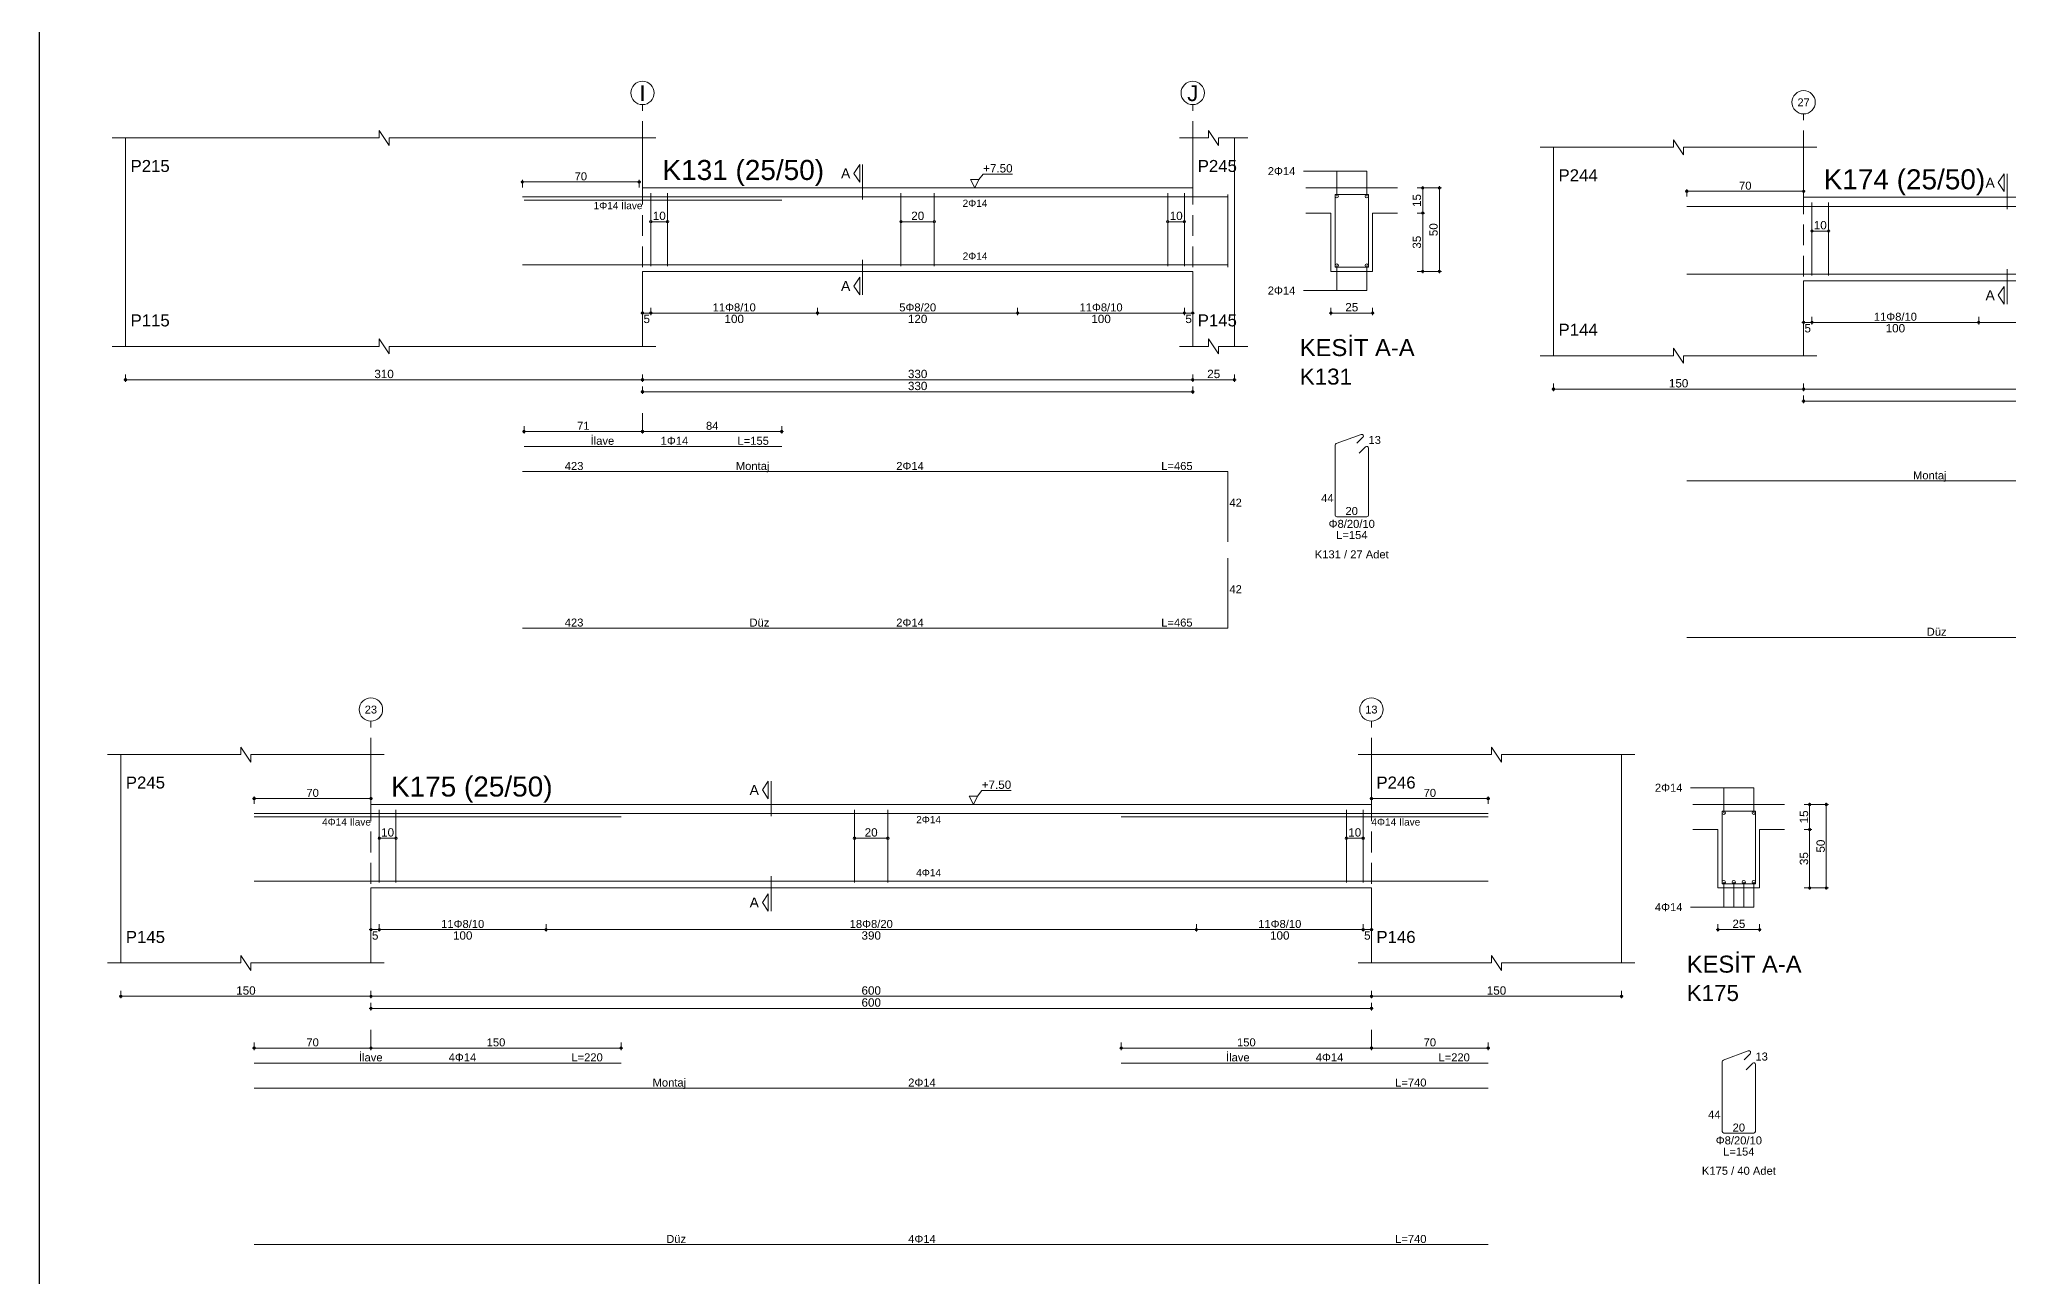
# Model space of a CAD drawing. Header units: millimetres. Extents: x 23801 to 80069, y 9628 to 14137.
# Drawn here: x 44412 to 46183, y 10768 to 11881 of the extents above; entities that cross this region are included whole.
import ezdxf

# ---------------------------------------------------------------- set-up
doc = ezdxf.new("R2010")
doc.units = ezdxf.units.MM
doc.linetypes.add('DASHDOT2', pattern=[12.7, 6.35, -3.175, 0, -3.175])
doc.linetypes.add('DASHED4', pattern=[18.75, 12.5, -6.25])
doc.layers.add('aks', color=251, linetype='DASHDOT2', lineweight=35)
for name, color, linetype in [('Donatı Topl. Uzun. Yazısı', 7, 'Continuous'), ('Donatı Uz. Yazısı', 7, 'Continuous'), ('Donatı Yazısı', 7, 'Continuous'), ('Donatı Çizgisi', 7, 'Continuous'), ('Kiriş', 7, 'Continuous'), ('Standart', 7, 'Continuous'), ('Ölçülendirme', 7, 'Continuous')]:
    doc.layers.add(name, color=color, linetype=linetype)
doc.styles.add('arial_1_18', font='arial.ttf', dxfattribs={"height": 0.2})

# ---------------------------------------------------------------- blocks, each defined once
blk = doc.blocks.new('IDE475Entity7405')
at = {"layer": 'aks', "color": 30, "linetype": 'DASHED4', "lineweight": 5}
for points in [[(15706.7, 2016.8), (15706.7, 2151.8)], [(16036.7, 2016.8), (16036.7, 2151.8)], [(15706.7, 1955.8), (15706.7, 1966.8)]]:
    blk.add_lwpolyline(points, dxfattribs=at)
at = {"layer": 'aks', "color": 1, "linetype": 'Continuous', "lineweight": 5}
for centre in [(15706.7, 2158.8), (16036.7, 2158.8)]:
    blk.add_circle(centre, 7, dxfattribs=at)
at = {"layer": 'Donatı Çizgisi', "color": 5, "linetype": 'Continuous', "lineweight": 5}
for points in [[(15634.7, 2096.4), (16057.7, 2096.4)], [(15635.7, 2094.4), (15790.2, 2094.4)], [(15711.7, 2055), (15711.7, 2098.6)], [(15721.7, 2055), (15721.7, 2098.6)], [(15861.7, 2055), (15861.7, 2098.6)], [(15881.7, 2055), (15881.7, 2098.6)], [(16021.7, 2055), (16021.7, 2098.6)], [(16031.7, 2055), (16031.7, 2098.6)], [(16057.7, 2054.4), (16057.7, 2097.8)], [(16122.1, 2054.3), (16122.1, 2097.9)], [(16122.1, 2097.9), (16142.1, 2097.9)], [(16142.1, 2054.3), (16142.1, 2097.9)], [(15634.7, 2055.8), (16057.7, 2055.8)], [(16122.1, 2054.3), (16142.1, 2054.3)], [(16122.7, 1948.5), (16137.7, 1954)], [(16135.2, 1948.7), (16138.8, 1952.3)], [(15635.7, 1946.8), (15790.2, 1946.8)], [(16122.1, 1905.7), (16122.1, 1947.6)], [(16136.6, 1942.8), (16140.3, 1946.6)], [(16142.1, 1905.7), (16142.1, 1945.8)], [(15634.7, 1931.7), (16057.7, 1931.7)], [(16057.7, 1889.7), (16057.7, 1931.7)], [(16123.1, 1904.7), (16141.1, 1904.7)], [(16057.7, 1837.8), (16057.7, 1879.8)], [(15634.7, 1837.8), (16057.7, 1837.8)]]:
    blk.add_lwpolyline(points, dxfattribs=at)
for centre in [(16123.1, 2096.9), (16141.1, 2096.9), (16123.1, 2055.3), (16141.1, 2055.3)]:
    blk.add_circle(centre, 1, dxfattribs=at)
for centre, start, end in [((16138.1, 1953), 315, 110), ((16123.1, 1947.6), 110, 180), ((16141.1, 1945.8), 0, 135), ((16123.1, 1905.7), 180, 270), ((16141.1, 1905.7), 270, 0)]:
    blk.add_arc(centre, 1.02, start, end, dxfattribs=at)
at = {"layer": 'Kiriş', "color": 1, "linetype": 'Continuous', "lineweight": 5}
for points in [[(15388.7, 2131.8), (15548.7, 2131.8)], [(15396.7, 2006.8), (15396.7, 2131.8)], [(15548.7, 2131.8), (15548.7, 2136.3)], [(15554.7, 2127.3), (15548.7, 2136.3)], [(15554.7, 2127.3), (15554.7, 2131.8)], [(15554.7, 2131.8), (15714.7, 2131.8)], [(15706.7, 2101.8), (15706.7, 2131.8)], [(16028.7, 2131.8), (16046.2, 2131.8)], [(16036.7, 2101.8), (16036.7, 2131.8)], [(16046.2, 2131.8), (16046.2, 2136.3)], [(16052.2, 2127.3), (16046.2, 2136.3)], [(16052.2, 2131.8), (16069.7, 2131.8)], [(16052.2, 2127.3), (16052.2, 2131.8)], [(16061.7, 2006.8), (16061.7, 2131.8)], [(15706.7, 2101.8), (16036.7, 2101.8)], [(16104.6, 2101.8), (16159.6, 2101.8)], [(16104.6, 2086.8), (16119.6, 2086.8)], [(16119.6, 2051.8), (16119.6, 2086.8)], [(16144.6, 2086.8), (16159.6, 2086.8)], [(16144.6, 2051.8), (16144.6, 2086.8)], [(15706.7, 2051.8), (16036.7, 2051.8)], [(15706.7, 2006.8), (15706.7, 2051.8)], [(16036.7, 2006.8), (16036.7, 2051.8)], [(16119.6, 2051.8), (16144.6, 2051.8)], [(15554.7, 2002.3), (15548.7, 2011.3)], [(15548.7, 2006.8), (15548.7, 2011.3)], [(16052.2, 2002.3), (16046.2, 2011.3)], [(16046.2, 2006.8), (16046.2, 2011.3)], [(15388.7, 2006.8), (15548.7, 2006.8)], [(15554.7, 2006.8), (15714.7, 2006.8)], [(15554.7, 2002.3), (15554.7, 2006.8)], [(16028.7, 2006.8), (16046.2, 2006.8)], [(16052.2, 2006.8), (16069.7, 2006.8)], [(16052.2, 2002.3), (16052.2, 2006.8)]]:
    blk.add_lwpolyline(points, dxfattribs=at)
at = {"layer": 'Ölçülendirme', "color": 1, "linetype": 'Continuous', "lineweight": 5}
for points in [[(15833.5, 2110.5), (15837, 2115.8)], [(15837, 2105.3), (15837, 2115.8)], [(15838.7, 2094.8), (15838.7, 2115.8)], [(15633.7, 2105.4), (15705.7, 2105.4)], [(15634.7, 2102.1), (15634.7, 2106.6)], [(15704.7, 2102.1), (15704.7, 2106.6)], [(15837, 2105.3), (15833.5, 2110.5)], [(15906, 2101.8), (15903.5, 2106.8)], [(15903.5, 2106.8), (15908.5, 2106.8)], [(15908.5, 2106.8), (15906, 2101.8)], [(15908.5, 2106.8), (15911, 2110.1)], [(15911, 2110.1), (15928.7, 2110.1)], [(16103.1, 2111.9), (16141.1, 2111.9)], [(16123.1, 2096.9), (16123.1, 2111.9)], [(16141.1, 2096.9), (16141.1, 2111.9)], [(16174.6, 2050.8), (16174.6, 2102.8)], [(16184.6, 2050.8), (16184.6, 2102.8)], [(15906, 2101.8), (15906, 2101.8)], [(16171.3, 2101.8), (16185.8, 2101.8)], [(15711.7, 2081.6), (15721.7, 2081.6)], [(15861.7, 2081.6), (15881.7, 2081.6)], [(16021.7, 2081.6), (16031.7, 2081.6)], [(16171.3, 2086.8), (16175.8, 2086.8)], [(15838.7, 2037.8), (15838.7, 2058.8)], [(16123.1, 2040.3), (16123.1, 2055.3)], [(16141.1, 2040.3), (16141.1, 2055.3)], [(15833.5, 2043), (15837, 2048.3)], [(15837, 2037.8), (15837, 2048.3)], [(16171.3, 2051.8), (16185.8, 2051.8)], [(15837, 2037.8), (15833.5, 2043)], [(16103.1, 2040.3), (16141.1, 2040.3)], [(15705.7, 2026.8), (16037.7, 2026.8)], [(15706.7, 2025.5), (15706.7, 2030)], [(15711.7, 2025.5), (15711.7, 2030)], [(15811.7, 2025.5), (15811.7, 2030)], [(15931.7, 2025.5), (15931.7, 2030)], [(16031.7, 2025.5), (16031.7, 2030)], [(16036.7, 2025.5), (16036.7, 2030)], [(16118.6, 2026.8), (16145.6, 2026.8)], [(16119.6, 2025.5), (16119.6, 2030)], [(16144.6, 2025.5), (16144.6, 2030)], [(15395.7, 1986.8), (16062.7, 1986.8)], [(15396.7, 1985.5), (15396.7, 1990)], [(15706.7, 1985.5), (15706.7, 1990)], [(16036.7, 1985.5), (16036.7, 1990)], [(16061.7, 1985.5), (16061.7, 1990)], [(15705.7, 1979.6), (16037.7, 1979.6)], [(15706.7, 1978.3), (15706.7, 1982.8)], [(16036.7, 1978.3), (16036.7, 1982.8)], [(15634.7, 1955.8), (15707.7, 1955.8)], [(15635.7, 1954.5), (15635.7, 1959)], [(15705.7, 1955.8), (15791.2, 1955.8)], [(15706.7, 1954.5), (15706.7, 1959)], [(15706.7, 1954.5), (15706.7, 1959)], [(15790.2, 1954.5), (15790.2, 1959)]]:
    blk.add_lwpolyline(points, dxfattribs=at)
for centre in [(15634.7, 2105.4), (15704.7, 2105.4), (16174.6, 2101.8), (16184.6, 2101.8), (15711.7, 2081.6), (15721.7, 2081.6), (15861.7, 2081.6), (15881.7, 2081.6), (16021.7, 2081.6), (16031.7, 2081.6), (16174.6, 2086.8), (16174.6, 2051.8), (16184.6, 2051.8), (15706.7, 2026.8), (15711.7, 2026.8), (15711.7, 2026.8), (15811.7, 2026.8), (15811.7, 2026.8), (15931.7, 2026.8), (15931.7, 2026.8), (16031.7, 2026.8), (16031.7, 2026.8), (16036.7, 2026.8), (16119.6, 2026.8), (16144.6, 2026.8), (15396.7, 1986.8), (15706.7, 1986.8), (15706.7, 1986.8), (16036.7, 1986.8), (16036.7, 1986.8), (16061.7, 1986.8), (15706.7, 1979.6), (16036.7, 1979.6), (15635.7, 1955.8), (15706.7, 1955.8), (15706.7, 1955.8), (15790.2, 1955.8)]:
    blk.add_circle(centre, 0.75, dxfattribs=at)
at = {"layer": 'aks', "color": 1, "linetype": 'Continuous', "lineweight": 5, "style": 'arial_1_18'}
for s, p in [('I', (15704.9, 2153.9)), ('J', (16033.4, 2153.9))]:
    blk.add_text(s, height=9.45, dxfattribs=at).set_placement(p)
at = {"layer": 'Donatı Topl. Uzun. Yazısı', "color": 1, "linetype": 'Continuous', "lineweight": 5, "style": 'arial_1_18'}
for s, p in [('L=155', (15763.7, 1947.8)), ('L=465', (16017.8, 1932.7)), ('L=154', (16122.7, 1891.3)), ('L=465', (16017.8, 1838.8))]:
    blk.add_text(s, height=4.8, dxfattribs=at).set_placement(p)
at = {"layer": 'Donatı Uz. Yazısı', "color": 1, "linetype": 'Continuous', "lineweight": 5, "style": 'arial_1_18'}
for s, p in [('13', (16142.1, 1948.3)), ('423', (15660.1, 1932.7)), ('42', (16058.7, 1910.7)), ('44', (16113.7, 1913.4)), ('20', (16128.3, 1905.7)), ('42', (16058.7, 1858.8)), ('423', (15660.1, 1838.8))]:
    blk.add_text(s, height=4.8, dxfattribs=at).set_placement(p)
at = {"layer": 'Donatı Yazısı', "color": 5, "linetype": 'Continuous', "lineweight": 5, "style": 'arial_1_18'}
for s, height, p in [('2Φ14', 4.8, (16081.7, 2109.5)), ('1Φ14 İlave', 4.32, (15677.4, 2089.1)), ('2Φ14', 4.8, (16081.7, 2037.9)), ('1Φ14', 4.8, (15717.6, 1947.8)), ('2Φ14', 4.8, (15858.9, 1932.7)), ('Φ8/20/10', 4.8, (16118.2, 1898)), ('K131 / 27 Adet', 4.8, (16109.9, 1879.7)), ('2Φ14', 4.8, (15858.9, 1838.8))]:
    blk.add_text(s, height=height, dxfattribs=at).set_placement(p)
for p in [(15898.7, 2090.5), (15898.7, 2058.8)]:
    blk.add_text('2Φ14', height=4.32, rotation=360, dxfattribs=at).set_placement(p)
at = {"layer": 'Donatı Yazısı', "color": 1, "linetype": 'Continuous', "lineweight": 5, "style": 'arial_1_18'}
for s, p in [('İlave', (15675.6, 1947.8)), ('Montaj', (15762.7, 1932.7)), ('Düz', (15770.9, 1838.8))]:
    blk.add_text(s, height=4.8, dxfattribs=at).set_placement(p)
at = {"layer": 'Kiriş', "color": 1, "linetype": 'Continuous', "lineweight": 5, "style": 'arial_1_18'}
for s, height, p in [('P215', 7.2, (15399.7, 2111.4)), ('K131 (25/50)', 12, (15718.7, 2106.6)), ('P245', 7.2, (16039.7, 2111.4)), ('P115', 7.2, (15399.7, 2018.8)), ('P145', 7.2, (16039.7, 2018.8)), ('KESİT A-A', 10.2, (16100.9, 2001)), ('K131', 9.6, (16100.9, 1983.9))]:
    blk.add_text(s, height=height, dxfattribs=at).set_placement(p)
at = {"layer": 'Ölçülendirme', "color": 1, "linetype": 'Continuous', "lineweight": 5, "style": 'arial_1_18'}
for s, height, p in [('+7.50', 5, (15911, 2111.1)), ('70', 4.8, (15666, 2106.4)), ('A', 5.95, (15825.8, 2107.6)), ('A', 5.95, (15825.8, 2040.1)), ('25', 5, (16128.2, 2027.8)), ('5', 5, (15707.3, 2020.8)), ('100', 5, (15755.9, 2020.8)), ('120', 5, (15865.9, 2020.8)), ('100', 5, (15975.9, 2020.8)), ('5', 5, (16032.3, 2020.8)), ('310', 5, (15545.9, 1987.8)), ('330', 5, (15865.9, 1987.8)), ('330', 5, (15865.9, 1980.6)), ('25', 5, (16045.4, 1987.8))]:
    blk.add_text(s, height=height, dxfattribs=at).set_placement(p)
for s, rotation, p in [('15', 90, (16173.6, 2090.4)), ('10', 360, (15712.9, 2082.6)), ('20', 360, (15867.9, 2082.6)), ('10', 360, (16022.9, 2082.6)), ('50', 90, (16183.6, 2072.9)), ('35', 90, (16173.6, 2065.4))]:
    blk.add_text(s, height=5, rotation=rotation, dxfattribs=at).set_placement(p)
at = {"layer": 'Ölçülendirme', "color": 5, "linetype": 'Continuous', "lineweight": 5, "style": 'arial_1_18'}
for s, p in [('11Φ8/10', (15748.8, 2027.8)), ('5Φ8/20', (15860.7, 2027.8)), ('11Φ8/10', (15968.8, 2027.8)), ('71', (15667.5, 1956.8)), ('84', (15744.8, 1956.8))]:
    blk.add_text(s, height=4.8, dxfattribs=at).set_placement(p)
blk = doc.blocks.new('IDE475Entity7436')
at = {"layer": 'aks', "color": 30, "linetype": 'DASHED4', "lineweight": 5}
for points in [[(16141.6, 1648.6), (16141.6, 1783.6)], [(16446.6, 1648.6), (16446.6, 1783.6)], [(16446.6, 1587.6), (16446.6, 1598.6)]]:
    blk.add_lwpolyline(points, dxfattribs=at)
at = {"layer": 'aks', "color": 1, "linetype": 'Continuous', "lineweight": 5}
for centre in [(16141.6, 1790.6), (16446.6, 1790.6)]:
    blk.add_circle(centre, 7, dxfattribs=at)
at = {"layer": 'Donatı Çizgisi', "color": 5, "linetype": 'Continuous', "lineweight": 5}
for points in [[(16071.6, 1728.2), (16516.6, 1728.2)], [(16146.6, 1686.8), (16146.6, 1730.4)], [(16156.6, 1686.8), (16156.6, 1730.4)], [(16284.1, 1686.8), (16284.1, 1730.4)], [(16304.1, 1686.8), (16304.1, 1730.4)], [(16370.8, 1726.2), (16516.1, 1726.2)], [(16431.6, 1686.8), (16431.6, 1730.4)], [(16441.6, 1686.8), (16441.6, 1730.4)], [(16656.9, 1686.1), (16656.9, 1729.7)], [(16656.9, 1729.7), (16676.9, 1729.7)], [(16676.9, 1686.1), (16676.9, 1729.7)], [(16071.6, 1687.6), (16516.6, 1687.6)], [(16656.9, 1686.1), (16676.9, 1686.1)], [(16657.6, 1580.4), (16672.6, 1585.9)], [(16670, 1580.5), (16673.7, 1584.2)], [(16370.8, 1578.6), (16516.1, 1578.6)], [(16656.9, 1537.6), (16656.9, 1579.4)], [(16671.4, 1574.6), (16675.2, 1578.4)], [(16676.9, 1537.6), (16676.9, 1577.7)], [(16071.6, 1563.5), (16516.6, 1563.5)], [(16657.9, 1536.5), (16675.9, 1536.5)], [(16071.6, 1469.7), (16516.6, 1469.7)]]:
    blk.add_lwpolyline(points, dxfattribs=at)
for centre in [(16657.9, 1728.7), (16675.9, 1728.7), (16657.9, 1687.1), (16675.9, 1687.1)]:
    blk.add_circle(centre, 1, dxfattribs=at)
for centre, start, end in [((16673, 1584.9), 315, 110), ((16657.9, 1579.4), 110, 180), ((16675.9, 1577.7), 0, 135), ((16657.9, 1537.6), 180, 270), ((16675.9, 1537.6), 270, 0)]:
    blk.add_arc(centre, 1.02, start, end, dxfattribs=at)
at = {"layer": 'Kiriş', "color": 1, "linetype": 'Continuous', "lineweight": 5}
for points in [[(15983.6, 1763.6), (16063.6, 1763.6)], [(15991.6, 1638.6), (15991.6, 1763.6)], [(16063.6, 1763.6), (16063.6, 1768.1)], [(16069.6, 1759.1), (16063.6, 1768.1)], [(16069.6, 1759.1), (16069.6, 1763.6)], [(16069.6, 1763.6), (16149.6, 1763.6)], [(16141.6, 1733.6), (16141.6, 1763.6)], [(16438.6, 1763.6), (16518.6, 1763.6)], [(16446.6, 1733.6), (16446.6, 1763.6)], [(16518.6, 1763.6), (16518.6, 1768.1)], [(16524.6, 1759.1), (16518.6, 1768.1)], [(16524.6, 1763.6), (16604.6, 1763.6)], [(16524.6, 1759.1), (16524.6, 1763.6)], [(16596.6, 1638.6), (16596.6, 1763.6)], [(16141.6, 1733.6), (16446.6, 1733.6)], [(16639.4, 1733.6), (16694.4, 1733.6)], [(16639.4, 1718.6), (16654.4, 1718.6)], [(16654.4, 1683.6), (16654.4, 1718.6)], [(16679.4, 1718.6), (16694.4, 1718.6)], [(16679.4, 1683.6), (16679.4, 1718.6)], [(16141.6, 1683.6), (16446.6, 1683.6)], [(16141.6, 1638.6), (16141.6, 1683.6)], [(16446.6, 1638.6), (16446.6, 1683.6)], [(16654.4, 1683.6), (16679.4, 1683.6)], [(16069.6, 1634.1), (16063.6, 1643.1)], [(16063.6, 1638.6), (16063.6, 1643.1)], [(16524.6, 1634.1), (16518.6, 1643.1)], [(16518.6, 1638.6), (16518.6, 1643.1)], [(15983.6, 1638.6), (16063.6, 1638.6)], [(16069.6, 1638.6), (16149.6, 1638.6)], [(16069.6, 1634.1), (16069.6, 1638.6)], [(16438.6, 1638.6), (16518.6, 1638.6)], [(16524.6, 1638.6), (16604.6, 1638.6)], [(16524.6, 1634.1), (16524.6, 1638.6)]]:
    blk.add_lwpolyline(points, dxfattribs=at)
at = {"layer": 'Ölçülendirme', "color": 1, "linetype": 'Continuous', "lineweight": 5}
for points in [[(16070.6, 1737.2), (16142.6, 1737.2)], [(16071.6, 1734), (16071.6, 1738.5)], [(16141.6, 1734), (16141.6, 1738.5)], [(16258.3, 1742.4), (16261.8, 1747.6)], [(16261.8, 1737.1), (16258.3, 1742.4)], [(16261.8, 1737.1), (16261.8, 1747.6)], [(16263.6, 1726.6), (16263.6, 1747.6)], [(16325.8, 1733.6), (16323.3, 1738.6)], [(16323.3, 1738.6), (16328.3, 1738.6)], [(16328.3, 1738.6), (16325.8, 1733.6)], [(16328.3, 1738.6), (16330.8, 1742)], [(16330.8, 1742), (16348.5, 1742)], [(16445.6, 1737.2), (16517.6, 1737.2)], [(16446.6, 1734), (16446.6, 1738.5)], [(16516.6, 1734), (16516.6, 1738.5)], [(16637.9, 1743.7), (16675.9, 1743.7)], [(16657.9, 1728.7), (16657.9, 1743.7)], [(16675.9, 1728.7), (16675.9, 1743.7)], [(16325.8, 1733.6), (16325.8, 1733.6)], [(16706.2, 1733.6), (16720.7, 1733.6)], [(16709.4, 1682.6), (16709.4, 1734.6)], [(16719.4, 1682.6), (16719.4, 1734.6)], [(16146.6, 1713.4), (16156.6, 1713.4)], [(16284.1, 1713.4), (16304.1, 1713.4)], [(16431.6, 1713.4), (16441.6, 1713.4)], [(16706.2, 1718.6), (16710.7, 1718.6)], [(16263.6, 1669.6), (16263.6, 1690.6)], [(16258.3, 1674.9), (16261.8, 1680.1)], [(16261.8, 1669.6), (16261.8, 1680.1)], [(16657.9, 1672.1), (16657.9, 1687.1)], [(16675.9, 1672.1), (16675.9, 1687.1)], [(16706.2, 1683.6), (16720.7, 1683.6)], [(16261.8, 1669.6), (16258.3, 1674.9)], [(16637.9, 1672.1), (16675.9, 1672.1)], [(16140.6, 1658.6), (16447.6, 1658.6)], [(16141.6, 1657.4), (16141.6, 1661.9)], [(16146.6, 1657.4), (16146.6, 1661.9)], [(16246.6, 1657.4), (16246.6, 1661.9)], [(16341.6, 1657.4), (16341.6, 1661.9)], [(16441.6, 1657.4), (16441.6, 1661.9)], [(16446.6, 1657.4), (16446.6, 1661.9)], [(16653.4, 1658.6), (16680.4, 1658.6)], [(16654.4, 1657.4), (16654.4, 1661.9)], [(16679.4, 1657.4), (16679.4, 1661.9)], [(15990.6, 1618.6), (16597.6, 1618.6)], [(15991.6, 1617.4), (15991.6, 1621.9)], [(16141.6, 1617.4), (16141.6, 1621.9)], [(16446.6, 1617.4), (16446.6, 1621.9)], [(16596.6, 1617.4), (16596.6, 1621.9)], [(16140.6, 1611.4), (16447.6, 1611.4)], [(16141.6, 1610.2), (16141.6, 1614.7)], [(16446.6, 1610.2), (16446.6, 1614.7)], [(16369.8, 1587.6), (16447.6, 1587.6)], [(16370.8, 1586.4), (16370.8, 1590.9)], [(16445.6, 1587.6), (16517.1, 1587.6)], [(16446.6, 1586.4), (16446.6, 1590.9)], [(16446.6, 1586.4), (16446.6, 1590.9)], [(16516.1, 1586.4), (16516.1, 1590.9)]]:
    blk.add_lwpolyline(points, dxfattribs=at)
for centre in [(16071.6, 1737.2), (16141.6, 1737.2), (16446.6, 1737.2), (16516.6, 1737.2), (16709.4, 1733.6), (16719.4, 1733.6), (16146.6, 1713.4), (16156.6, 1713.4), (16284.1, 1713.4), (16304.1, 1713.4), (16431.6, 1713.4), (16441.6, 1713.4), (16709.4, 1718.6), (16709.4, 1683.6), (16719.4, 1683.6), (16141.6, 1658.6), (16146.6, 1658.6), (16146.6, 1658.6), (16246.6, 1658.6), (16246.6, 1658.6), (16341.6, 1658.6), (16341.6, 1658.6), (16441.6, 1658.6), (16441.6, 1658.6), (16446.6, 1658.6), (16654.4, 1658.6), (16679.4, 1658.6), (15991.6, 1618.6), (16141.6, 1618.6), (16141.6, 1618.6), (16446.6, 1618.6), (16446.6, 1618.6), (16596.6, 1618.6), (16141.6, 1611.4), (16446.6, 1611.4), (16370.8, 1587.6), (16446.6, 1587.6), (16446.6, 1587.6), (16516.1, 1587.6)]:
    blk.add_circle(centre, 0.75, dxfattribs=at)
at = {"layer": 'aks', "color": 1, "linetype": 'Continuous', "lineweight": 5, "style": 'arial_1_18'}
for s, p in [('27', (16137.9, 1788.2)), ('26', (16442.9, 1788.2))]:
    blk.add_text(s, height=4.73, dxfattribs=at).set_placement(p)
at = {"layer": 'Donatı Topl. Uzun. Yazısı', "color": 1, "linetype": 'Continuous', "lineweight": 5, "style": 'arial_1_18'}
for s, p in [('L=145', (16490, 1579.6)), ('L=445', (16475.5, 1564.5)), ('L=154', (16657.5, 1523.1)), ('L=445', (16475.5, 1470.7))]:
    blk.add_text(s, height=4.8, dxfattribs=at).set_placement(p)
at = {"layer": 'Donatı Uz. Yazısı', "color": 1, "linetype": 'Continuous', "lineweight": 5, "style": 'arial_1_18'}
for s, p in [('13', (16676.9, 1580.1)), ('44', (16648.5, 1545.3)), ('20', (16663.2, 1537.5))]:
    blk.add_text(s, height=4.8, dxfattribs=at).set_placement(p)
at = {"layer": 'Donatı Yazısı', "color": 5, "linetype": 'Continuous', "lineweight": 5, "style": 'arial_1_18'}
for s, height, p in [('2Φ14', 4.8, (16616.6, 1741.3)), ('1Φ14 İlave', 4.32, (16446.6, 1721)), ('2Φ14', 4.8, (16616.6, 1669.7)), ('1Φ14', 4.8, (16447.8, 1579.6)), ('2Φ14', 4.8, (16307.4, 1564.5)), ('Φ8/20/10', 4.8, (16653.1, 1529.8)), ('K174 / 26 Adet', 4.8, (16644.7, 1511.6)), ('2Φ14', 4.8, (16307.4, 1470.7))]:
    blk.add_text(s, height=height, dxfattribs=at).set_placement(p)
for p in [(16321.1, 1722.4), (16321.1, 1690.6)]:
    blk.add_text('2Φ14', height=4.32, rotation=360, dxfattribs=at).set_placement(p)
at = {"layer": 'Donatı Yazısı', "color": 1, "linetype": 'Continuous', "lineweight": 5, "style": 'arial_1_18'}
for s, p in [('İlave', (16407.5, 1579.6)), ('Montaj', (16207.2, 1564.5)), ('Düz', (16215.4, 1470.7))]:
    blk.add_text(s, height=4.8, dxfattribs=at).set_placement(p)
at = {"layer": 'Kiriş', "color": 1, "linetype": 'Continuous', "lineweight": 5, "style": 'arial_1_18'}
for s, height, p in [('P244', 7.2, (15994.6, 1743.2)), ('K174 (25/50)', 12, (16153.6, 1738.4)), ('P245', 7.2, (16449.6, 1743.2)), ('P144', 7.2, (15994.6, 1650.6)), ('P145', 7.2, (16449.6, 1650.6)), ('KESİT A-A', 10.2, (16635.7, 1632.8)), ('K174', 9.6, (16635.7, 1615.8))]:
    blk.add_text(s, height=height, dxfattribs=at).set_placement(p)
at = {"layer": 'Ölçülendirme', "color": 1, "linetype": 'Continuous', "lineweight": 5, "style": 'arial_1_18'}
for s, height, p in [('+7.50', 5, (16330.8, 1743)), ('70', 4.8, (16102.9, 1738.2)), ('A', 5.95, (16250.7, 1739.4)), ('70', 4.8, (16477.9, 1738.2)), ('A', 5.95, (16250.7, 1671.9)), ('5', 5, (16142.1, 1652.6)), ('100', 5, (16190.8, 1652.6)), ('95', 5, (16290.2, 1652.6)), ('100', 5, (16385.8, 1652.6)), ('5', 5, (16442.1, 1652.6)), ('25', 5, (16663, 1659.6)), ('150', 5, (16060.8, 1619.6)), ('305', 5, (16288.3, 1619.6)), ('150', 5, (16515.8, 1619.6)), ('305', 5, (16288.3, 1612.4))]:
    blk.add_text(s, height=height, dxfattribs=at).set_placement(p)
for s, rotation, p in [('15', 90, (16708.5, 1722.3)), ('10', 360, (16147.7, 1714.4)), ('20', 360, (16290.2, 1714.4)), ('10', 360, (16432.7, 1714.4)), ('35', 90, (16708.5, 1697.3)), ('50', 90, (16718.5, 1704.8))]:
    blk.add_text(s, height=5, rotation=rotation, dxfattribs=at).set_placement(p)
at = {"layer": 'Ölçülendirme', "color": 5, "linetype": 'Continuous', "lineweight": 5, "style": 'arial_1_18'}
for s, p in [('11Φ8/10', (16183.7, 1659.6)), ('4Φ8/20', (16283, 1659.6)), ('11Φ8/10', (16378.7, 1659.6)), ('76', (16405, 1588.6)), ('69', (16477.6, 1588.6))]:
    blk.add_text(s, height=4.8, dxfattribs=at).set_placement(p)
blk = doc.blocks.new('IDE475Entity7437')
at = {"layer": 'aks', "color": 30, "linetype": 'DASHED4', "lineweight": 5}
for points in [[(17138.2, 1648.6), (17138.2, 1783.6)], [(17738.2, 1648.6), (17738.2, 1783.6)], [(17138.2, 1587.6), (17138.2, 1598.6)], [(17738.2, 1587.6), (17738.2, 1598.6)]]:
    blk.add_lwpolyline(points, dxfattribs=at)
at = {"layer": 'aks', "color": 1, "linetype": 'Continuous', "lineweight": 5}
for centre in [(17138.2, 1790.6), (17738.2, 1790.6)]:
    blk.add_circle(centre, 7, dxfattribs=at)
at = {"layer": 'Donatı Çizgisi', "color": 5, "linetype": 'Continuous', "lineweight": 5}
for points in [[(17068.2, 1728.2), (17808.2, 1728.2)], [(17068.2, 1726.2), (17288.2, 1726.2)], [(17143.2, 1686.8), (17143.2, 1730.4)], [(17153.2, 1686.8), (17153.2, 1730.4)], [(17428.2, 1686.8), (17428.2, 1730.4)], [(17448.2, 1686.8), (17448.2, 1730.4)], [(17588.2, 1726.2), (17808.2, 1726.2)], [(17723.2, 1686.8), (17723.2, 1730.4)], [(17733.2, 1686.8), (17733.2, 1730.4)], [(17948.5, 1686.1), (17948.5, 1729.7)], [(17948.5, 1729.7), (17968.5, 1729.7)], [(17968.5, 1686.1), (17968.5, 1729.7)], [(17068.2, 1687.6), (17808.2, 1687.6)], [(17948.5, 1686.1), (17968.5, 1686.1)], [(17949.2, 1580.4), (17964.2, 1585.9)], [(17961.7, 1580.5), (17965.3, 1584.2)], [(17068.2, 1578.6), (17288.2, 1578.6)], [(17588.2, 1578.6), (17808.2, 1578.6)], [(17948.5, 1537.6), (17948.5, 1579.4)], [(17963, 1574.6), (17966.8, 1578.4)], [(17968.5, 1537.6), (17968.5, 1577.7)], [(17068.2, 1563.5), (17808.2, 1563.5)], [(17949.6, 1536.5), (17967.5, 1536.5)], [(17068.2, 1469.7), (17808.2, 1469.7)]]:
    blk.add_lwpolyline(points, dxfattribs=at)
for centre in [(17949.5, 1728.7), (17967.5, 1728.7), (17949.5, 1687.1), (17955.5, 1687.1), (17961.5, 1687.1), (17967.5, 1687.1)]:
    blk.add_circle(centre, 1, dxfattribs=at)
for centre, start, end in [((17964.6, 1584.9), 315, 110), ((17949.6, 1579.4), 110, 180), ((17967.5, 1577.7), 0, 135), ((17949.6, 1537.6), 180, 270), ((17967.5, 1537.6), 270, 0)]:
    blk.add_arc(centre, 1.02, start, end, dxfattribs=at)
at = {"layer": 'Kiriş', "color": 1, "linetype": 'Continuous', "lineweight": 5}
for points in [[(16980.2, 1763.6), (17060.2, 1763.6)], [(16988.2, 1638.6), (16988.2, 1763.6)], [(17060.2, 1763.6), (17060.2, 1768.1)], [(17066.2, 1759.1), (17060.2, 1768.1)], [(17066.2, 1759.1), (17066.2, 1763.6)], [(17066.2, 1763.6), (17146.2, 1763.6)], [(17138.2, 1733.6), (17138.2, 1763.6)], [(17730.2, 1763.6), (17810.2, 1763.6)], [(17738.2, 1733.6), (17738.2, 1763.6)], [(17810.2, 1763.6), (17810.2, 1768.1)], [(17816.2, 1759.1), (17810.2, 1768.1)], [(17816.2, 1763.6), (17896.2, 1763.6)], [(17816.2, 1759.1), (17816.2, 1763.6)], [(17888.2, 1638.6), (17888.2, 1763.6)], [(17138.2, 1733.6), (17738.2, 1733.6)], [(17931, 1733.6), (17986, 1733.6)], [(17931, 1718.6), (17946, 1718.6)], [(17946, 1683.6), (17946, 1718.6)], [(17971, 1718.6), (17986, 1718.6)], [(17971, 1683.6), (17971, 1718.6)], [(17138.2, 1683.6), (17738.2, 1683.6)], [(17138.2, 1638.6), (17138.2, 1683.6)], [(17738.2, 1638.6), (17738.2, 1683.6)], [(17946, 1683.6), (17971, 1683.6)], [(17066.2, 1634.1), (17060.2, 1643.1)], [(17060.2, 1638.6), (17060.2, 1643.1)], [(17816.2, 1634.1), (17810.2, 1643.1)], [(17810.2, 1638.6), (17810.2, 1643.1)], [(16980.2, 1638.6), (17060.2, 1638.6)], [(17066.2, 1638.6), (17146.2, 1638.6)], [(17066.2, 1634.1), (17066.2, 1638.6)], [(17730.2, 1638.6), (17810.2, 1638.6)], [(17816.2, 1638.6), (17896.2, 1638.6)], [(17816.2, 1634.1), (17816.2, 1638.6)]]:
    blk.add_lwpolyline(points, dxfattribs=at)
at = {"layer": 'Ölçülendirme', "color": 1, "linetype": 'Continuous', "lineweight": 5}
for points in [[(17067.2, 1737.2), (17139.2, 1737.2)], [(17068.2, 1734), (17068.2, 1738.5)], [(17138.2, 1734), (17138.2, 1738.5)], [(17373, 1742.4), (17376.5, 1747.6)], [(17376.5, 1737.1), (17373, 1742.4)], [(17376.5, 1737.1), (17376.5, 1747.6)], [(17378.2, 1726.6), (17378.2, 1747.6)], [(17499.5, 1733.6), (17497, 1738.6)], [(17497, 1738.6), (17502, 1738.6)], [(17502, 1738.6), (17499.5, 1733.6)], [(17502, 1738.6), (17504.5, 1742)], [(17504.5, 1742), (17522.1, 1742)], [(17737.2, 1737.2), (17809.2, 1737.2)], [(17738.2, 1734), (17738.2, 1738.5)], [(17808.2, 1734), (17808.2, 1738.5)], [(17929.5, 1743.7), (17967.5, 1743.7)], [(17949.5, 1728.7), (17949.5, 1743.7)], [(17967.5, 1728.7), (17967.5, 1743.7)], [(17499.5, 1733.6), (17499.5, 1733.6)], [(17997.8, 1733.6), (18012.3, 1733.6)], [(18001, 1682.6), (18001, 1734.6)], [(18011, 1682.6), (18011, 1734.6)], [(17143.2, 1713.4), (17153.2, 1713.4)], [(17428.2, 1713.4), (17448.2, 1713.4)], [(17723.2, 1713.4), (17733.2, 1713.4)], [(17997.8, 1718.6), (18002.3, 1718.6)], [(17378.2, 1669.6), (17378.2, 1690.6)], [(17373, 1674.9), (17376.5, 1680.1)], [(17376.5, 1669.6), (17376.5, 1680.1)], [(17949.5, 1672.1), (17949.5, 1687.1)], [(17955.5, 1672.1), (17955.5, 1687.1)], [(17961.5, 1672.1), (17961.5, 1687.1)], [(17967.5, 1672.1), (17967.5, 1687.1)], [(17997.8, 1683.6), (18012.3, 1683.6)], [(17376.5, 1669.6), (17373, 1674.9)], [(17929.5, 1672.1), (17967.5, 1672.1)], [(17137.2, 1658.6), (17739.2, 1658.6)], [(17138.2, 1657.4), (17138.2, 1661.9)], [(17143.2, 1657.4), (17143.2, 1661.9)], [(17243.2, 1657.4), (17243.2, 1661.9)], [(17633.2, 1657.4), (17633.2, 1661.9)], [(17733.2, 1657.4), (17733.2, 1661.9)], [(17738.2, 1657.4), (17738.2, 1661.9)], [(17945, 1658.6), (17972, 1658.6)], [(17946, 1657.4), (17946, 1661.9)], [(17971, 1657.4), (17971, 1661.9)], [(16987.2, 1618.6), (17889.2, 1618.6)], [(16988.2, 1617.4), (16988.2, 1621.9)], [(17138.2, 1617.4), (17138.2, 1621.9)], [(17738.2, 1617.4), (17738.2, 1621.9)], [(17888.2, 1617.4), (17888.2, 1621.9)], [(17137.2, 1611.4), (17739.2, 1611.4)], [(17138.2, 1610.2), (17138.2, 1614.7)], [(17738.2, 1610.2), (17738.2, 1614.7)], [(17067.2, 1587.6), (17139.2, 1587.6)], [(17068.2, 1586.4), (17068.2, 1590.9)], [(17137.2, 1587.6), (17289.2, 1587.6)], [(17138.2, 1586.4), (17138.2, 1590.9)], [(17138.2, 1586.4), (17138.2, 1590.9)], [(17288.2, 1586.4), (17288.2, 1590.9)], [(17587.2, 1587.6), (17739.2, 1587.6)], [(17588.2, 1586.4), (17588.2, 1590.9)], [(17737.2, 1587.6), (17809.2, 1587.6)], [(17738.2, 1586.4), (17738.2, 1590.9)], [(17738.2, 1586.4), (17738.2, 1590.9)], [(17808.2, 1586.4), (17808.2, 1590.9)]]:
    blk.add_lwpolyline(points, dxfattribs=at)
for centre in [(17068.2, 1737.2), (17138.2, 1737.2), (17738.2, 1737.2), (17808.2, 1737.2), (18001, 1733.6), (18011, 1733.6), (17143.2, 1713.4), (17153.2, 1713.4), (17428.2, 1713.4), (17448.2, 1713.4), (17723.2, 1713.4), (17733.2, 1713.4), (18001, 1718.6), (18001, 1683.6), (18011, 1683.6), (17138.2, 1658.6), (17143.2, 1658.6), (17143.2, 1658.6), (17243.2, 1658.6), (17243.2, 1658.6), (17633.2, 1658.6), (17633.2, 1658.6), (17733.2, 1658.6), (17733.2, 1658.6), (17738.2, 1658.6), (17946, 1658.6), (17971, 1658.6), (16988.2, 1618.6), (17138.2, 1618.6), (17138.2, 1618.6), (17738.2, 1618.6), (17738.2, 1618.6), (17888.2, 1618.6), (17138.2, 1611.4), (17738.2, 1611.4), (17068.2, 1587.6), (17138.2, 1587.6), (17138.2, 1587.6), (17288.2, 1587.6), (17588.2, 1587.6), (17738.2, 1587.6), (17738.2, 1587.6), (17808.2, 1587.6)]:
    blk.add_circle(centre, 0.75, dxfattribs=at)
at = {"layer": 'aks', "color": 1, "linetype": 'Continuous', "lineweight": 5, "style": 'arial_1_18'}
for s, p in [('23', (17134.5, 1788.2)), ('13', (17734.5, 1788.2))]:
    blk.add_text(s, height=4.73, dxfattribs=at).set_placement(p)
at = {"layer": 'Donatı Topl. Uzun. Yazısı', "color": 1, "linetype": 'Continuous', "lineweight": 5, "style": 'arial_1_18'}
for s, p in [('L=220', (17258.4, 1579.6)), ('L=220', (17778.4, 1579.6)), ('L=740', (17752.4, 1564.5)), ('L=154', (17949.1, 1523.1)), ('L=740', (17752.4, 1470.7))]:
    blk.add_text(s, height=4.8, dxfattribs=at).set_placement(p)
at = {"layer": 'Donatı Uz. Yazısı', "color": 1, "linetype": 'Continuous', "lineweight": 5, "style": 'arial_1_18'}
for s, p in [('13', (17968.5, 1580.1)), ('44', (17940.1, 1545.3)), ('20', (17954.8, 1537.5))]:
    blk.add_text(s, height=4.8, dxfattribs=at).set_placement(p)
at = {"layer": 'Donatı Yazısı', "color": 5, "linetype": 'Continuous', "lineweight": 5, "style": 'arial_1_18'}
for s, height, p in [('2Φ14', 4.8, (17908.2, 1741.3)), ('4Φ14 İlave', 4.32, (17108.9, 1721)), ('4Φ14 İlave', 4.32, (17738.2, 1721)), ('4Φ14', 4.8, (17908.2, 1669.7)), ('4Φ14', 4.8, (17184.8, 1579.6)), ('4Φ14', 4.8, (17704.8, 1579.6)), ('2Φ14', 4.8, (17460.4, 1564.5)), ('Φ8/20/10', 4.8, (17944.7, 1529.8)), ('K175 / 40 Adet', 4.8, (17936.4, 1511.6)), ('4Φ14', 4.8, (17460.4, 1470.7))]:
    blk.add_text(s, height=height, dxfattribs=at).set_placement(p)
for s, p in [('2Φ14', (17465.2, 1722.4)), ('4Φ14', (17465.2, 1690.6))]:
    blk.add_text(s, height=4.32, rotation=360, dxfattribs=at).set_placement(p)
at = {"layer": 'Donatı Yazısı', "color": 1, "linetype": 'Continuous', "lineweight": 5, "style": 'arial_1_18'}
for s, p in [('İlave', (17131, 1579.6)), ('İlave', (17651, 1579.6)), ('Montaj', (17307.1, 1564.5)), ('Düz', (17315.3, 1470.7))]:
    blk.add_text(s, height=4.8, dxfattribs=at).set_placement(p)
at = {"layer": 'Kiriş', "color": 1, "linetype": 'Continuous', "lineweight": 5, "style": 'arial_1_18'}
for s, height, p in [('P245', 7.2, (16991.2, 1743.2)), ('K175 (25/50)', 12, (17150.2, 1738.4)), ('P246', 7.2, (17741.2, 1743.2)), ('P145', 7.2, (16991.2, 1650.6)), ('P146', 7.2, (17741.2, 1650.6)), ('KESİT A-A', 10.2, (17927.3, 1632.8)), ('K175', 9.6, (17927.3, 1615.8))]:
    blk.add_text(s, height=height, dxfattribs=at).set_placement(p)
at = {"layer": 'Ölçülendirme', "color": 1, "linetype": 'Continuous', "lineweight": 5, "style": 'arial_1_18'}
for s, height, p in [('+7.50', 5, (17504.5, 1743)), ('70', 4.8, (17099.5, 1738.2)), ('A', 5.95, (17365.3, 1739.4)), ('70', 4.8, (17769.5, 1738.2)), ('A', 5.95, (17365.3, 1671.9)), ('5', 5, (17138.8, 1652.6)), ('100', 5, (17187.4, 1652.6)), ('390', 5, (17432.4, 1652.6)), ('100', 5, (17677.4, 1652.6)), ('5', 5, (17733.8, 1652.6)), ('25', 5, (17954.7, 1659.6)), ('150', 5, (17057.4, 1619.6)), ('600', 5, (17432.4, 1619.6)), ('150', 5, (17807.4, 1619.6)), ('600', 5, (17432.4, 1612.4))]:
    blk.add_text(s, height=height, dxfattribs=at).set_placement(p)
for s, rotation, p in [('15', 90, (18000.1, 1722.3)), ('10', 360, (17144.3, 1714.4)), ('20', 360, (17434.3, 1714.4)), ('10', 360, (17724.3, 1714.4)), ('35', 90, (18000.1, 1697.3)), ('50', 90, (18010.1, 1704.8))]:
    blk.add_text(s, height=5, rotation=rotation, dxfattribs=at).set_placement(p)
at = {"layer": 'Ölçülendirme', "color": 5, "linetype": 'Continuous', "lineweight": 5, "style": 'arial_1_18'}
for s, p in [('11Φ8/10', (17180.3, 1659.6)), ('18Φ8/20', (17425.3, 1659.6)), ('11Φ8/10', (17670.3, 1659.6)), ('70', (17099.5, 1588.6)), ('150', (17207.6, 1588.6)), ('150', (17657.6, 1588.6)), ('70', (17769.5, 1588.6))]:
    blk.add_text(s, height=4.8, dxfattribs=at).set_placement(p)

msp = doc.modelspace()

# ---------------------------------------------------------------- linework, layer by layer
msp.add_line((44411.9, 9637.3), (44411.9, 14137.3))

# ---------------------------------------------------------------- block references
at = {"layer": 'Standart', "xscale": 1.5, "yscale": 1.5, "zscale": 1.5}
for name, p in [('IDE475Entity7405', (21394.4, 8594.6)), ('IDE475Entity7436', (21786.6, 9138.5)), ('IDE475Entity7437', (19002.9, 8592.3))]:
    msp.add_blockref(name, p, dxfattribs=at)

doc.saveas('drawing.dxf')
